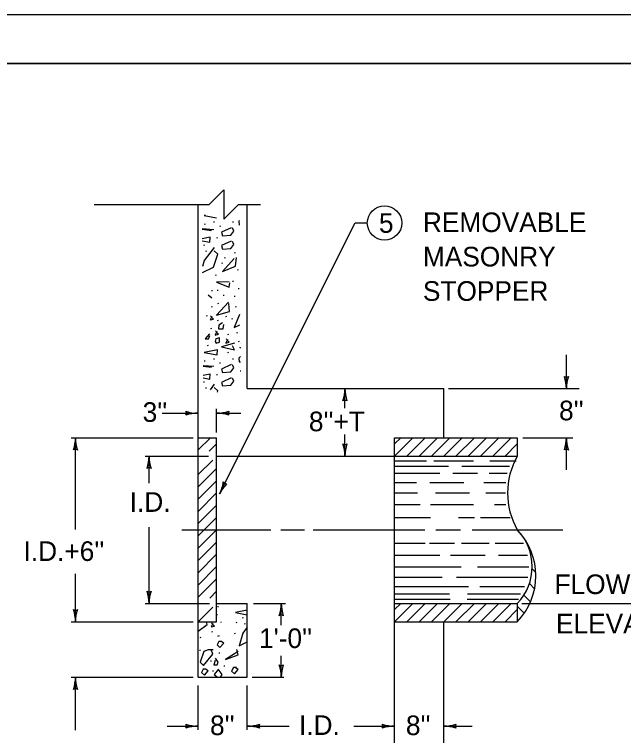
# Model space of a CAD drawing. Extents: x 997.6 to 1036.7, y 998.9 to 1022.9.
# Drawn here: x 1012.36 to 1018.56, y 1014.66 to 1022 of the extents above; entities that cross this region are included whole.
import ezdxf

# ---------------------------------------------------------------- set-up
doc = ezdxf.new("R2010")
doc.units = 0
for name, color, linetype in [('Level 1', 7, 'Continuous'), ('Level 10', 7, 'Continuous'), ('Level 11', 7, 'Continuous'), ('Level 14', 7, 'Continuous')]:
    doc.layers.add(name, color=color, linetype=linetype)

msp = doc.modelspace()

# ---------------------------------------------------------------- linework, layer by layer
at = {"layer": 'Level 1'}
for p, q in [((1014.2304, 1015.8142), (1014.2304, 1020.0642)), ((1014.7304, 1018.1892), (1014.7304, 1020.0642)), ((1014.4485, 1017.1174), (1015.8278, 1019.8759)), ((1015.8278, 1019.8759), (1015.9528, 1019.8759)), ((1017.9804, 1018.1892), (1017.9804, 1018.5336)), ((1014.7304, 1018.1892), (1016.7304, 1018.1892)), ((1015.7242, 1017.9918), (1015.7242, 1018.1892)), ((1016.7304, 1017.6892), (1016.7304, 1018.1892)), ((1016.7795, 1018.1892), (1018.1088, 1018.1892)), ((1014.4179, 1017.742), (1014.4179, 1017.9822)), ((1013.8636, 1017.9392), (1014.2304, 1017.9392)), ((1014.4179, 1017.9392), (1014.664, 1017.9392)), ((1012.9368, 1017.6892), (1014.1776, 1017.6892)), ((1012.9804, 1016.7538), (1012.9804, 1017.6892)), ((1014.2304, 1017.6892), (1014.4179, 1017.6892)), ((1014.2304, 1017.5642), (1014.3554, 1017.6892)), ((1014.4179, 1015.8142), (1014.4179, 1017.6892)), ((1015.7242, 1017.5017), (1015.7242, 1017.7208)), ((1016.2304, 1014.085), (1016.2304, 1017.6892)), ((1016.2304, 1017.6892), (1017.4804, 1017.6892)), ((1016.2304, 1017.5017), (1016.4179, 1017.6892)), ((1016.2304, 1017.6267), (1016.2929, 1017.6892)), ((1016.3554, 1017.5017), (1016.5429, 1017.6892)), ((1016.4804, 1017.5017), (1016.6679, 1017.6892)), ((1016.6054, 1017.5017), (1016.7929, 1017.6892)), ((1016.7304, 1017.5017), (1016.9179, 1017.6892)), ((1016.8554, 1017.5017), (1017.0429, 1017.6892)), ((1016.9804, 1017.5017), (1017.1679, 1017.6892)), ((1017.1054, 1017.5017), (1017.2929, 1017.6892)), ((1017.2304, 1017.5017), (1017.4179, 1017.6892)), ((1017.4804, 1017.6892), (1017.4804, 1017.5017)), ((1017.5368, 1017.6892), (1018.0473, 1017.6892)), ((1017.9804, 1017.3637), (1017.9804, 1017.6892)), ((1014.3433, 1017.552), (1014.4179, 1017.6267)), ((1017.3554, 1017.5017), (1017.4804, 1017.6267)), ((1013.6912, 1017.5017), (1014.3346, 1017.5017)), ((1013.7304, 1017.2279), (1013.7304, 1017.5017)), ((1014.2304, 1017.3142), (1014.378, 1017.4618)), ((1014.4179, 1017.5017), (1016.2304, 1017.5017)), ((1016.2304, 1017.5017), (1017.4804, 1017.5017)), ((1016.2304, 1017.454), (1016.5558, 1017.454)), ((1016.6293, 1017.454), (1017.0327, 1017.454)), ((1017.1994, 1017.454), (1017.4695, 1017.454)), ((1014.2304, 1017.1892), (1014.4179, 1017.3767)), ((1016.2304, 1017.4007), (1016.7793, 1017.4007)), ((1016.916, 1017.4007), (1017.3995, 1017.4007)), ((1016.2304, 1017.3273), (1016.6926, 1017.3273)), ((1016.8226, 1017.3273), (1017.0761, 1017.3273)), ((1017.1928, 1017.3273), (1017.3762, 1017.3273)), ((1014.2304, 1017.0642), (1014.4179, 1017.2517)), ((1016.2304, 1017.2339), (1016.4525, 1017.2339)), ((1016.5892, 1017.2339), (1016.936, 1017.2339)), ((1017.1394, 1017.2339), (1017.3628, 1017.2339)), ((1014.2304, 1016.9392), (1014.4179, 1017.1267)), ((1016.2304, 1017.1272), (1016.4625, 1017.1272)), ((1016.6459, 1017.1272), (1016.9927, 1017.1272)), ((1017.1594, 1017.1272), (1017.3595, 1017.1272)), ((1016.2304, 1017.0105), (1016.4925, 1017.0105)), ((1016.5958, 1017.0105), (1017.0327, 1017.0105)), ((1017.2494, 1017.0105), (1017.3628, 1017.0105)), ((1014.2304, 1016.8142), (1014.4179, 1017.0017)), ((1014.2304, 1016.6892), (1014.4179, 1016.8767)), ((1016.2304, 1016.8771), (1016.5958, 1016.8771)), ((1016.8827, 1016.8771), (1017.0427, 1016.8771)), ((1017.1061, 1016.8771), (1017.4062, 1016.8771)), ((1013.7304, 1016.0017), (1013.7304, 1016.7784)), ((1014.0637, 1016.7517), (1014.9688, 1016.7517)), ((1014.2304, 1016.5642), (1014.4179, 1016.7517)), ((1015.0734, 1016.7517), (1015.3136, 1016.7517)), ((1015.3998, 1016.7517), (1016.5389, 1016.7517)), ((1016.6498, 1016.7517), (1016.9022, 1016.7517)), ((1017.0192, 1016.7517), (1017.9446, 1016.7517)), ((1014.2304, 1016.4392), (1014.4179, 1016.6267)), ((1016.2304, 1016.617), (1016.5425, 1016.617)), ((1016.5858, 1016.617), (1016.8393, 1016.617)), ((1016.9127, 1016.617), (1017.1928, 1016.617)), ((1017.2561, 1016.617), (1017.5429, 1016.617)), ((1014.2304, 1016.3142), (1014.4179, 1016.5017)), ((1016.2304, 1016.4937), (1016.6926, 1016.4937)), ((1016.7993, 1016.4937), (1017.1528, 1016.4937)), ((1017.2894, 1016.4937), (1017.5829, 1016.4937)), ((1014.2304, 1016.1892), (1014.4179, 1016.3767)), ((1016.2304, 1016.3736), (1016.9093, 1016.3736)), ((1017.0761, 1016.3736), (1017.5963, 1016.3736)), ((1017.6315, 1016.3529), (1017.6686, 1016.3158)), ((1012.9804, 1015.8142), (1012.9804, 1016.3043)), ((1014.2304, 1016.0642), (1014.4179, 1016.2517)), ((1016.2304, 1016.2703), (1016.7159, 1016.2703)), ((1016.8627, 1016.2703), (1017.5863, 1016.2703)), ((1017.6037, 1016.2041), (1017.6564, 1016.1513)), ((1016.2304, 1016.1735), (1016.9827, 1016.1735)), ((1017.0994, 1016.1735), (1017.5529, 1016.1735)), ((1014.3482, 1016.0569), (1014.4179, 1016.1267)), ((1016.2304, 1016.1002), (1016.7893, 1016.1002)), ((1016.9727, 1016.1002), (1017.5128, 1016.1002)), ((1017.5463, 1016.0847), (1017.6146, 1016.0163)), ((1013.6912, 1016.0017), (1014.3469, 1016.0017)), ((1014.4179, 1016.0017), (1014.7304, 1016.0017)), ((1014.7304, 1015.2517), (1014.7304, 1016.0017)), ((1014.7933, 1016.0017), (1015.1197, 1016.0017)), ((1015.0766, 1015.7809), (1015.0766, 1016.0017)), ((1016.2304, 1016.0435), (1016.7959, 1016.0435)), ((1016.2304, 1016.0017), (1017.4804, 1016.0017)), ((1016.2304, 1015.8142), (1016.4179, 1016.0017)), ((1016.2304, 1015.9392), (1016.2929, 1016.0017)), ((1016.3554, 1015.8142), (1016.5429, 1016.0017)), ((1016.4804, 1015.8142), (1016.6679, 1016.0017)), ((1016.6054, 1015.8142), (1016.7929, 1016.0017)), ((1016.7304, 1015.8142), (1016.9179, 1016.0017)), ((1016.8554, 1015.8142), (1017.0429, 1016.0017)), ((1016.9693, 1016.0435), (1017.4928, 1016.0435)), ((1016.9804, 1015.8142), (1017.1679, 1016.0017)), ((1017.1054, 1015.8142), (1017.2929, 1016.0017)), ((1017.2304, 1015.8142), (1017.4179, 1016.0017)), ((1017.4804, 1016.0017), (1017.4804, 1015.8142)), ((1017.5272, 1016.0017), (1019.673, 1016.0017)), ((1014.2304, 1015.8142), (1014.3799, 1015.9637)), ((1017.3554, 1015.8142), (1017.4804, 1015.9392)), ((1017.4804, 1015.9737), (1017.5519, 1015.9022)), ((1012.9368, 1015.8142), (1014.1776, 1015.8142)), ((1014.2304, 1015.2517), (1014.2304, 1015.8142)), ((1014.2304, 1015.8142), (1014.4179, 1015.8142)), ((1016.2304, 1015.8142), (1017.4804, 1015.8142)), ((1016.7304, 1013.6683), (1016.7304, 1015.8142)), ((1015.0766, 1015.2517), (1015.0766, 1015.4669)), ((1012.9368, 1015.2517), (1014.1776, 1015.2517)), ((1012.9804, 1014.7095), (1012.9804, 1015.2517)), ((1014.2304, 1015.2517), (1014.7304, 1015.2517)), ((1014.781, 1015.2517), (1015.1013, 1015.2517)), ((1014.2304, 1014.7157), (1014.2304, 1015.1652)), ((1014.7304, 1014.7157), (1014.7304, 1015.1652)), ((1013.9128, 1014.7517), (1014.2304, 1014.7517)), ((1014.7304, 1014.7517), (1015.1567, 1014.7517)), ((1015.8155, 1014.7517), (1016.2304, 1014.7517)), ((1016.7304, 1014.7517), (1017.0223, 1014.7517))]:
    msp.add_line(p, q, dxfattribs=at)
for points in [[(1013.1693, 1020.0642), (1014.3404, 1020.0642), (1014.4904, 1020.2142), (1014.4904, 1019.9142), (1014.6404, 1020.0642), (1014.8654, 1020.0642)], [(1014.3038, 1019.9538), (1014.2914, 1019.9513)], [(1014.2914, 1019.9513), (1014.4163, 1019.9292)], [(1014.397, 1019.8842), (1014.3858, 1019.8828)], [(1014.591, 1019.8842), (1014.5798, 1019.8828)], [(1014.6525, 1019.9015), (1014.6442, 1019.8932)], [(1014.6442, 1019.8932), (1014.6483, 1019.8543)], [(1014.3889, 1019.8072), (1014.2703, 1019.8148)], [(1014.2703, 1019.8138), (1014.3668, 1019.8003)], [(1014.3017, 1019.8638), (1014.2906, 1019.8623)], [(1014.4583, 1019.8433), (1014.4472, 1019.8419)], [(1014.5651, 1019.8279), (1014.4666, 1019.7822), (1014.4763, 1019.7461), (1014.5637, 1019.7531), (1014.5928, 1019.7933), (1014.5803, 1019.8252)], [(1014.6483, 1019.8543), (1014.6483, 1019.8543)], [(1014.3512, 1019.7307), (1014.2711, 1019.7141)], [(1014.3498, 1019.6793), (1014.3512, 1019.732)], [(1014.2713, 1019.6932), (1014.3498, 1019.6793)], [(1014.4276, 1019.7243), (1014.4165, 1019.7228)], [(1014.5651, 1019.6918), (1014.4666, 1019.6461), (1014.4763, 1019.61), (1014.5637, 1019.6169), (1014.5928, 1019.6572), (1014.5803, 1019.6891)], [(1014.2948, 1019.6493), (1014.2838, 1019.6479)], [(1014.3945, 1019.6268), (1014.2918, 1019.4951)], [(1014.3153, 1019.5881), (1014.3042, 1019.5867)], [(1014.4292, 1019.5589), (1014.3918, 1019.5936)], [(1014.3848, 1019.4271), (1014.4292, 1019.5589)], [(1014.597, 1019.5159), (1014.4777, 1019.3828), (1014.6095, 1019.4354), (1014.6192, 1019.5256)], [(1014.5059, 1019.52), (1014.4948, 1019.5187)], [(1014.608, 1019.5711), (1014.5969, 1019.5697)], [(1014.2918, 1019.4951), (1014.2733, 1019.4319)], [(1014.4787, 1019.4656), (1014.4676, 1019.4642)], [(1014.2738, 1019.3733), (1014.3848, 1019.4271)], [(1014.6386, 1019.3975), (1014.6275, 1019.3961)], [(1014.414, 1019.3431), (1014.4029, 1019.3417)], [(1014.5457, 1019.2779), (1014.4153, 1019.2723), (1014.5471, 1019.2224), (1014.5526, 1019.2654)], [(1014.591, 1019.2804), (1014.5798, 1019.279)], [(1014.3681, 1019.1114), (1014.3334, 1019.1406)], [(1014.3766, 1019.1851), (1014.3654, 1019.1838)], [(1014.4344, 1019.1885), (1014.4233, 1019.1872)], [(1014.6478, 1019.2053), (1014.6378, 1019.2042)], [(1014.5401, 1019.0685), (1014.4153, 1018.9367), (1014.5484, 1018.9742), (1014.5415, 1019.0573)], [(1014.4957, 1019.1375), (1014.4846, 1019.1361)], [(1014.608, 1019.1273), (1014.5969, 1019.1258)], [(1014.3732, 1019.0218), (1014.3621, 1019.0203)], [(1014.4378, 1019.0558), (1014.4268, 1019.0544)], [(1014.6182, 1019.0218), (1014.6071, 1019.0203)], [(1014.3221, 1018.9298), (1014.311, 1018.9285)], [(1014.3689, 1018.9229), (1014.3523, 1018.8883), (1014.3856, 1018.8966), (1014.355, 1018.9313)], [(1014.5195, 1018.9231), (1014.5084, 1018.9217)], [(1014.6511, 1018.9437), (1014.5983, 1018.8133)], [(1014.6526, 1018.9438), (1014.6511, 1018.9437)], [(1014.4344, 1018.8823), (1014.4233, 1018.8808)], [(1014.4763, 1018.859), (1014.4388, 1018.8354), (1014.4375, 1018.7994), (1014.486, 1018.7966), (1014.4929, 1018.8438)], [(1014.5808, 1018.8993), (1014.5697, 1018.8978)], [(1014.3663, 1018.8005), (1014.3553, 1018.7992)], [(1014.4199, 1018.7698), (1014.4033, 1018.7352), (1014.4366, 1018.7435), (1014.4061, 1018.7782)], [(1014.5983, 1018.8133), (1014.6545, 1018.8393)], [(1014.3446, 1018.7481), (1014.3016, 1018.6953), (1014.3348, 1018.6953), (1014.3473, 1018.73)], [(1014.4486, 1018.7065), (1014.4083, 1018.6968), (1014.4014, 1018.6677), (1014.4125, 1018.6523), (1014.4486, 1018.6621), (1014.4472, 1018.7037)], [(1014.5399, 1018.7393), (1014.5288, 1018.7379)], [(1014.6318, 1018.7563), (1014.6207, 1018.7549)], [(1014.3323, 1018.627), (1014.3212, 1018.6256)], [(1014.5998, 1018.6538), (1014.4666, 1018.6135), (1014.5998, 1018.583), (1014.5789, 1018.6247)], [(1014.5288, 1018.6881), (1014.5122, 1018.6534), (1014.5455, 1018.6618), (1014.515, 1018.6964)], [(1014.6488, 1018.6678), (1014.6378, 1018.6664)], [(1014.6581, 1018.6452), (1014.6579, 1018.6454)], [(1014.426, 1018.5858), (1014.2914, 1018.558), (1014.4246, 1018.5344), (1014.426, 1018.5872)], [(1014.5399, 1018.5555), (1014.5288, 1018.5541)], [(1014.6588, 1018.61), (1014.6552, 1018.6024)], [(1014.6552, 1018.6024), (1014.6588, 1018.6034)], [(1014.397, 1018.4908), (1014.3858, 1018.4894)], [(1014.591, 1018.4908), (1014.5798, 1018.4894)], [(1014.6605, 1018.5163), (1014.6442, 1018.4998)], [(1014.6442, 1018.4998), (1014.6483, 1018.461)], [(1014.3889, 1018.4138), (1014.2809, 1018.4208)], [(1014.281, 1018.4191), (1014.3668, 1018.4069)], [(1014.3017, 1018.4704), (1014.2906, 1018.469)], [(1014.4583, 1018.45), (1014.4472, 1018.4486)], [(1014.5651, 1018.4346), (1014.4666, 1018.3888), (1014.4763, 1018.3528), (1014.5637, 1018.3598), (1014.5928, 1018.3999), (1014.5803, 1018.4318)], [(1014.6483, 1018.461), (1014.6614, 1018.4633)], [(1014.3512, 1018.3373), (1014.2817, 1018.3231)], [(1014.3498, 1018.286), (1014.3512, 1018.3387)], [(1014.6633, 1018.3676), (1014.6582, 1018.3669)], [(1014.2819, 1018.2981), (1014.3498, 1018.286)], [(1014.4276, 1018.3309), (1014.4165, 1018.3295)], [(1014.5651, 1018.2985), (1014.4666, 1018.2528), (1014.4763, 1018.2167), (1014.5637, 1018.2236), (1014.5928, 1018.2638), (1014.5803, 1018.2958)], [(1014.2948, 1018.256), (1014.2838, 1018.2546)], [(1014.3153, 1018.1948), (1014.3063, 1018.1937)], [(1014.3945, 1018.2335), (1014.3517, 1018.1785)], [(1014.4292, 1018.1656), (1014.3918, 1018.2003)], [(1014.4253, 1018.154), (1014.4292, 1018.1656)], [(1014.4371, 1015.9669), (1014.426, 1015.9655)], [(1014.7304, 1015.933), (1014.6097, 1015.9082)], [(1014.6097, 1015.9082), (1014.7304, 1015.8868)], [(1014.4269, 1015.8853), (1014.4179, 1015.8841)], [(1014.6879, 1015.8546), (1014.6768, 1015.8532)], [(1014.2304, 1015.7193), (1014.3206, 1015.7878)], [(1014.3206, 1015.7878), (1014.3161, 1015.8142)], [(1014.3784, 1015.7967), (1014.3618, 1015.762), (1014.3951, 1015.7703), (1014.3646, 1015.8049)], [(1014.4663, 1015.8058), (1014.4593, 1015.8113)], [(1014.6233, 1015.8069), (1014.6122, 1015.8056)], [(1014.7083, 1015.7933), (1014.6973, 1015.7919)], [(1014.3758, 1015.7117), (1014.3648, 1015.7103)], [(1014.6063, 1015.6947), (1014.5952, 1015.6933)], [(1014.6849, 1015.7003), (1014.6461, 1015.5686)], [(1014.7304, 1015.7587), (1014.6849, 1015.7003)], [(1014.2568, 1015.6538), (1014.2457, 1015.6524)], [(1014.4717, 1015.6139), (1014.4412, 1015.6153), (1014.4218, 1015.5792), (1014.4523, 1015.5515), (1014.4911, 1015.5958), (1014.4633, 1015.6125)], [(1014.444, 1015.6713), (1014.4274, 1015.6643)], [(1014.6461, 1015.5686), (1014.7304, 1015.6094)], [(1014.2533, 1015.5231), (1014.2423, 1015.5217)], [(1014.383, 1015.5303), (1014.3317, 1015.5289), (1014.2887, 1015.5123), (1014.2498, 1015.4041), (1014.2845, 1015.368), (1014.3788, 1015.4845), (1014.3622, 1015.5317)], [(1014.4508, 1015.4958), (1014.4396, 1015.4945)], [(1014.6388, 1015.5117), (1014.5085, 1015.4312), (1014.6388, 1015.4798), (1014.6236, 1015.5311)], [(1014.3657, 1015.4142), (1014.3546, 1015.4128)], [(1014.4038, 1015.4221), (1014.3886, 1015.3749), (1014.4218, 1015.3763), (1014.4343, 1015.4041), (1014.408, 1015.4457)], [(1014.3123, 1015.332), (1014.2818, 1015.3333), (1014.2623, 1015.2973), (1014.2928, 1015.2696), (1014.3317, 1015.3139), (1014.3039, 1015.3306)], [(1014.4385, 1015.3306), (1014.3941, 1015.2778)], [(1014.5018, 1015.3632), (1014.4907, 1015.3618)], [(1014.6193, 1015.3483), (1014.5888, 1015.3496), (1014.5693, 1015.3135), (1014.5998, 1015.2858), (1014.6387, 1015.3302), (1014.6109, 1015.3468)], [(1014.7304, 1015.3426), (1014.7265, 1015.3458)], [(1014.3861, 1015.3121), (1014.375, 1015.3107)], [(1014.3941, 1015.2778), (1014.4264, 1015.2517)], [(1014.4427, 1015.3181), (1014.4274, 1015.3181)], [(1014.4732, 1015.2778), (1014.4427, 1015.3181)], [(1014.4558, 1015.2517), (1014.4732, 1015.2778)]]:
    msp.add_lwpolyline(points, dxfattribs=at)
msp.add_circle((1016.1278, 1019.8759), 0.175, dxfattribs=at)
for centre, radius, start, end in [((1017.9805, 1018.3377), 0.0312, 228.7746, 310.89129), ((1017.5898, 1018.1892), 0.3906, 0, 18.66878), ((1018.371, 1018.1892), 0.3906, 161.34716, 179.99389), ((1015.3335, 1018.1892), 0.3906, 341.34716, 359.99389), ((1016.1148, 1018.1892), 0.3906, 179.98778, 180), ((1016.1148, 1018.1892), 0.3906, 180, 198.66878), ((1017.5898, 1018.1892), 0.3906, 359.98778, 0), ((1015.7241, 1018.0406), 0.0312, 48.7746, 130.89129), ((1014.0819, 1017.9392), 0.0312, 318.7746, 40.89129), ((1014.2304, 1017.5485), 0.3906, 90, 108.66878), ((1014.2304, 1018.3298), 0.3906, 251.34716, 269.99389), ((1014.2304, 1017.5485), 0.3906, 89.98778, 90), ((1014.4179, 1018.3298), 0.3906, 269.98778, 270), ((1014.4179, 1018.3298), 0.3906, 270, 288.66878), ((1014.4179, 1017.5485), 0.3906, 71.34716, 89.99389), ((1014.5665, 1017.9391), 0.0312, 138.7746, 220.89129), ((1012.5898, 1017.6892), 0.3906, 341.34716, 359.99389), ((1013.371, 1017.6892), 0.3906, 179.98778, 180), ((1013.371, 1017.6892), 0.3906, 180, 198.66878), ((1017.5898, 1017.6892), 0.3906, 341.34716, 359.99389), ((1018.371, 1017.6892), 0.3906, 179.98778, 180), ((1018.371, 1017.6892), 0.3906, 180, 198.66878), ((1015.7242, 1017.6502), 0.0312, 228.7746, 310.89129), ((1015.3335, 1017.5017), 0.3906, 0, 18.66878), ((1016.1148, 1017.5017), 0.3906, 161.34716, 179.99389), ((1012.9804, 1017.5406), 0.0312, 48.7746, 130.89129), ((1017.9804, 1017.5406), 0.0312, 48.7746, 130.89129), ((1013.3398, 1017.5017), 0.3906, 341.34716, 359.99389), ((1014.121, 1017.5017), 0.3906, 179.98778, 180), ((1014.121, 1017.5017), 0.3906, 180, 198.66878), ((1015.3335, 1017.5017), 0.3906, 359.98778, 0), ((1018.1353, 1017.1267), 0.7546, 150.20293, 209.79707), ((1013.7304, 1017.3531), 0.0312, 48.7746, 130.89129), ((1014.0991, 1017.2921), 0.3906, 333.43495, 352.10373), ((1014.515, 1017.2503), 0.0312, 202.20955, 284.32624), ((1014.7979, 1016.9427), 0.3906, 134.78211, 153.42884), ((1014.0991, 1017.2921), 0.3906, 333.42273, 333.43495), ((1017.0926, 1016.3767), 0.5395, 315.96452, 44.03549), ((1016.9935, 1016.2829), 0.6759, 316.08892, 43.91108), ((1013.7305, 1016.1502), 0.0312, 228.7746, 310.89129), ((1013.3398, 1016.0017), 0.3906, 0, 18.66878), ((1014.121, 1016.0017), 0.3906, 161.34716, 179.99389), ((1013.3398, 1016.0017), 0.3906, 359.98778, 0), ((1014.686, 1016.0017), 0.3906, 341.34716, 359.99389), ((1015.4672, 1016.0017), 0.3906, 179.98778, 180), ((1015.4672, 1016.0017), 0.3906, 180, 198.66878), ((1012.9805, 1015.9627), 0.0312, 228.7746, 310.89129), ((1012.5898, 1015.8142), 0.3906, 0, 18.66878), ((1013.371, 1015.8142), 0.3906, 161.34716, 179.99389), ((1015.0765, 1015.8531), 0.0312, 48.7746, 130.89129), ((1012.5898, 1015.8142), 0.3906, 359.98778, 0), ((1015.0766, 1015.4002), 0.0312, 228.7746, 310.89129), ((1014.686, 1015.2517), 0.3906, 0, 18.66878), ((1015.4672, 1015.2517), 0.3906, 161.34716, 179.99389), ((1012.5898, 1015.2517), 0.3906, 341.34716, 359.99389), ((1013.371, 1015.2517), 0.3906, 179.98778, 180), ((1013.371, 1015.2517), 0.3906, 180, 198.66878), ((1014.686, 1015.2517), 0.3906, 359.98778, 0), ((1012.9804, 1015.1031), 0.0312, 48.7746, 130.89129), ((1014.0819, 1014.7517), 0.0312, 318.7746, 40.89129), ((1014.2304, 1014.361), 0.3906, 90, 108.66878), ((1014.2304, 1015.1423), 0.3906, 251.34716, 269.99389), ((1014.2304, 1014.361), 0.3906, 89.98778, 90), ((1014.7304, 1015.1423), 0.3906, 269.98778, 270), ((1014.7304, 1015.1423), 0.3906, 270, 288.66878), ((1014.7304, 1014.361), 0.3906, 71.34716, 89.99389), ((1014.879, 1014.7516), 0.0312, 138.7746, 220.89129), ((1016.0819, 1014.7517), 0.0312, 318.7746, 40.89129), ((1016.2304, 1014.361), 0.3906, 90, 108.66878), ((1016.2304, 1015.1423), 0.3906, 251.34716, 269.99389), ((1016.2304, 1014.361), 0.3906, 89.98778, 90), ((1016.7304, 1015.1423), 0.3906, 269.98778, 270), ((1016.7304, 1015.1423), 0.3906, 270, 288.66878), ((1016.7304, 1014.361), 0.3906, 71.34716, 89.99389), ((1016.879, 1014.7516), 0.0312, 138.7746, 220.89129)]:
    msp.add_arc(centre, radius, start, end, dxfattribs=at)
at = {"layer": 'Level 10'}
msp.add_line((1007, 1021.5), (1035.5, 1021.5), dxfattribs=at)
at = {"layer": 'Level 11'}
msp.add_lwpolyline([(1007, 1000.5), (1035.5, 1000.5), (1035.5, 1021.5), (1007, 1021.5)], close=True, dxfattribs=at)
at = {"layer": 'Level 14'}
msp.add_line((1000, 1022), (1036, 1022), dxfattribs=at)

# ---------------------------------------------------------------- texts
at = {"layer": 'Level 1'}
for s, p in [('5', (1016.0711, 1019.7759)), ('REMOVABLE', (1016.519, 1019.7833)), ('MASONRY', (1016.519, 1019.4333)), ('STOPPER', (1016.519, 1019.0833)), ("3''", (1013.6645, 1017.8505)), ("8''", (1017.9056, 1017.8664)), ("8''+T", (1015.3578, 1017.7551)), ('I.D.', (1013.5328, 1016.9344)), ("I.D.+6''", (1012.4513, 1016.4343)), ('FLOW LINE', (1017.8594, 1016.0968)), ('ELEVATION', (1017.8744, 1015.6968)), ("1'-0''", (1014.8504, 1015.5473)), ("8''", (1014.3507, 1014.6605)), ('I.D.', (1015.2569, 1014.6623)), ("8''", (1016.3457, 1014.6605))]:
    msp.add_text(s, height=0.2, dxfattribs=at).set_placement(p)

doc.saveas('drawing.dxf')
